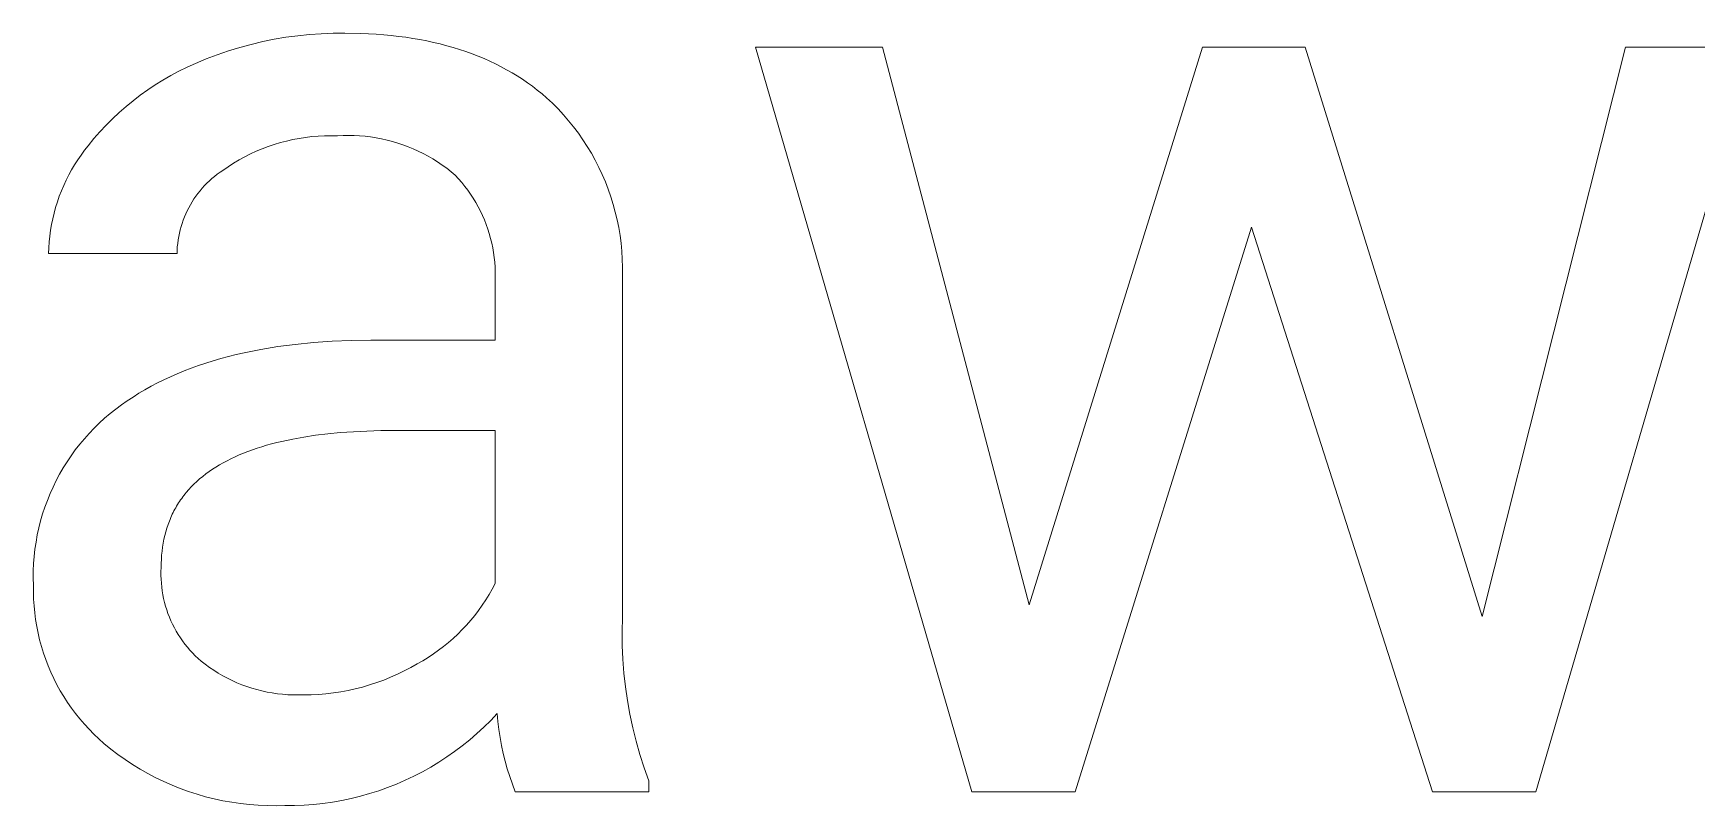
# Model space of a CAD drawing. Header units: millimetres. Extents: x 0 to 5466, y 0 to 3819.
# Drawn here: x 4199.3 to 4285.1, y 518.5 to 558.4 of the extents above; entities that cross this region are included whole.
import ezdxf

# ---------------------------------------------------------------- set-up
doc = ezdxf.new("R2010")
doc.units = ezdxf.units.MM
doc.header["$MEASUREMENT"] = 0
doc.layers.add('Domyślny', color=7, linetype='Continuous', true_color=0x000000)

msp = doc.modelspace()

# ---------------------------------------------------------------- linework, layer by layer
at = {"layer": 'Domyślny', "color": 18, "lineweight": 15, "true_color": 0x000000}
for p, q in [((4210.551, 557.862), (4211.144, 558.003)), ((4211.144, 558.003), (4211.742, 558.124)), ((4211.742, 558.124), (4212.344, 558.226)), ((4212.344, 558.226), (4212.949, 558.307)), ((4212.949, 558.307), (4213.556, 558.369)), ((4213.556, 558.369), (4214.165, 558.411)), ((4214.165, 558.411), (4214.775, 558.433)), ((4214.775, 558.433), (4215.385, 558.435)), ((4215.385, 558.435), (4216.203, 558.422)), ((4216.203, 558.422), (4216.999, 558.382)), ((4216.999, 558.382), (4217.389, 558.352)), ((4217.389, 558.352), (4217.773, 558.316)), ((4217.773, 558.316), (4218.152, 558.273)), ((4218.152, 558.273), (4218.525, 558.224)), ((4218.525, 558.224), (4218.892, 558.168)), ((4218.892, 558.168), (4219.254, 558.106)), ((4219.254, 558.106), (4219.61, 558.037)), ((4219.61, 558.037), (4219.961, 557.962)), ((4219.961, 557.962), (4220.306, 557.88)), ((4207.668, 556.87), (4208.231, 557.106)), ((4208.231, 557.106), (4208.801, 557.323)), ((4208.801, 557.323), (4209.378, 557.522)), ((4209.378, 557.522), (4209.962, 557.701)), ((4209.962, 557.701), (4210.551, 557.862)), ((4220.306, 557.88), (4220.645, 557.791)), ((4220.645, 557.791), (4220.979, 557.697)), ((4220.979, 557.697), (4221.307, 557.595)), ((4221.307, 557.595), (4221.63, 557.488)), ((4221.63, 557.488), (4221.947, 557.373)), ((4221.947, 557.373), (4222.258, 557.253)), ((4222.258, 557.253), (4222.564, 557.126)), ((4222.564, 557.126), (4222.865, 556.992)), ((4247.742, 519.26), (4236.567, 557.718)), ((4236.567, 557.718), (4243.119, 557.718)), ((4243.119, 557.718), (4250.69, 528.925)), ((4250.69, 528.925), (4259.645, 557.718)), ((4259.645, 557.718), (4264.941, 557.718)), ((4264.941, 557.718), (4274.078, 528.324)), ((4274.078, 528.324), (4281.467, 557.718)), ((4288.056, 557.718), (4276.844, 519.26)), ((4281.467, 557.718), (4288.056, 557.718)), ((4205.998, 556.014), (4206.405, 556.249)), ((4206.405, 556.249), (4206.819, 556.469)), ((4206.819, 556.469), (4207.24, 556.676)), ((4207.24, 556.676), (4207.668, 556.87)), ((4222.865, 556.992), (4223.159, 556.852)), ((4223.159, 556.852), (4223.448, 556.706)), ((4223.448, 556.706), (4223.732, 556.554)), ((4223.732, 556.554), (4224.009, 556.395)), ((4224.009, 556.395), (4224.281, 556.229)), ((4204.827, 555.233), (4205.208, 555.506)), ((4205.208, 555.506), (4205.599, 555.767)), ((4205.599, 555.767), (4205.998, 556.014)), ((4224.281, 556.229), (4224.548, 556.058)), ((4224.548, 556.058), (4224.809, 555.879)), ((4224.809, 555.879), (4225.064, 555.695)), ((4225.064, 555.695), (4225.314, 555.504)), ((4225.314, 555.504), (4225.558, 555.307)), ((4203.738, 554.34), (4204.091, 554.65)), ((4204.091, 554.65), (4204.454, 554.948)), ((4204.454, 554.948), (4204.827, 555.233)), ((4225.558, 555.307), (4225.796, 555.104)), ((4225.796, 555.104), (4226.094, 554.822)), ((4226.094, 554.822), (4226.383, 554.53)), ((4226.383, 554.53), (4226.662, 554.229)), ((4202.743, 553.345), (4203.063, 553.688)), ((4203.063, 553.688), (4203.395, 554.02)), ((4203.395, 554.02), (4203.738, 554.34)), ((4226.662, 554.229), (4226.93, 553.918)), ((4226.93, 553.918), (4227.187, 553.598)), ((4202.135, 552.629), (4202.433, 552.992)), ((4202.433, 552.992), (4202.743, 553.345)), ((4212.376, 552.871), (4212.056, 552.786)), ((4212.699, 552.944), (4212.376, 552.871)), ((4213.024, 553.006), (4212.699, 552.944)), ((4213.351, 553.057), (4213.024, 553.006)), ((4213.68, 553.096), (4213.351, 553.057)), ((4214.01, 553.124), (4213.68, 553.096)), ((4214.341, 553.14), (4214.01, 553.124)), ((4214.672, 553.145), (4214.341, 553.14)), ((4215.003, 553.138), (4214.672, 553.145)), ((4215.289, 553.153), (4215.003, 553.138)), ((4215.575, 553.158), (4215.289, 553.153)), ((4215.861, 553.153), (4215.575, 553.158)), ((4216.146, 553.138), (4215.861, 553.153)), ((4216.431, 553.114), (4216.146, 553.138)), ((4216.715, 553.08), (4216.431, 553.114)), ((4216.998, 553.036), (4216.715, 553.08)), ((4217.279, 552.983), (4216.998, 553.036)), ((4217.558, 552.92), (4217.279, 552.983)), ((4217.835, 552.848), (4217.558, 552.92)), ((4218.109, 552.766), (4217.835, 552.848)), ((4227.187, 553.598), (4227.434, 553.269)), ((4227.434, 553.269), (4227.668, 552.932)), ((4227.668, 552.932), (4227.892, 552.588)), ((4201.599, 551.899), (4201.77, 552.148)), ((4201.77, 552.148), (4201.949, 552.392)), ((4201.949, 552.392), (4202.135, 552.629)), ((4210.214, 552.051), (4209.923, 551.892)), ((4210.509, 552.2), (4210.214, 552.051)), ((4210.81, 552.339), (4210.509, 552.2)), ((4211.116, 552.467), (4210.81, 552.339)), ((4211.425, 552.584), (4211.116, 552.467)), ((4211.739, 552.691), (4211.425, 552.584)), ((4212.056, 552.786), (4211.739, 552.691)), ((4218.38, 552.675), (4218.109, 552.766)), ((4218.648, 552.575), (4218.38, 552.675)), ((4218.912, 552.466), (4218.648, 552.575)), ((4219.173, 552.348), (4218.912, 552.466)), ((4219.429, 552.221), (4219.173, 552.348)), ((4219.681, 552.086), (4219.429, 552.221)), ((4219.928, 551.942), (4219.681, 552.086)), ((4227.892, 552.588), (4228.103, 552.236)), ((4228.103, 552.236), (4228.302, 551.877)), ((4201.002, 550.849), (4201.138, 551.119)), ((4201.138, 551.119), (4201.283, 551.384)), ((4201.283, 551.384), (4201.437, 551.644)), ((4201.437, 551.644), (4201.599, 551.899)), ((4208.8, 551.153), (4208.661, 551.045)), ((4208.942, 551.256), (4208.8, 551.153)), ((4209.088, 551.355), (4208.942, 551.256)), ((4209.36, 551.543), (4209.088, 551.355)), ((4209.639, 551.722), (4209.36, 551.543)), ((4209.923, 551.892), (4209.639, 551.722)), ((4220.17, 551.789), (4219.928, 551.942)), ((4220.407, 551.629), (4220.17, 551.789)), ((4220.638, 551.46), (4220.407, 551.629)), ((4220.863, 551.284), (4220.638, 551.46)), ((4221.082, 551.1), (4220.863, 551.284)), ((4221.253, 550.915), (4221.082, 551.1)), ((4228.302, 551.877), (4228.489, 551.511)), ((4228.489, 551.511), (4228.663, 551.139)), ((4228.663, 551.139), (4228.825, 550.762)), ((4200.649, 550.015), (4200.757, 550.297)), ((4200.757, 550.297), (4200.875, 550.575)), ((4200.875, 550.575), (4201.002, 550.849)), ((4207.911, 550.303), (4207.801, 550.166)), ((4208.025, 550.437), (4207.911, 550.303)), ((4208.144, 550.567), (4208.025, 550.437)), ((4208.267, 550.693), (4208.144, 550.567)), ((4208.394, 550.815), (4208.267, 550.693)), ((4208.525, 550.932), (4208.394, 550.815)), ((4208.661, 551.045), (4208.525, 550.932)), ((4221.417, 550.725), (4221.253, 550.915)), ((4221.575, 550.53), (4221.417, 550.725)), ((4221.726, 550.329), (4221.575, 550.53)), ((4221.87, 550.123), (4221.726, 550.329)), ((4228.825, 550.762), (4228.973, 550.379)), ((4228.973, 550.379), (4229.108, 549.991)), ((4200.38, 549.15), (4200.46, 549.442)), ((4200.46, 549.442), (4200.549, 549.73)), ((4200.549, 549.73), (4200.649, 550.015)), ((4207.326, 549.426), (4207.246, 549.269)), ((4207.411, 549.58), (4207.326, 549.426)), ((4207.501, 549.731), (4207.411, 549.58)), ((4207.596, 549.879), (4207.501, 549.731)), ((4207.696, 550.024), (4207.596, 549.879)), ((4207.801, 550.166), (4207.696, 550.024)), ((4222.007, 549.912), (4221.87, 550.123)), ((4222.137, 549.697), (4222.007, 549.912)), ((4222.26, 549.478), (4222.137, 549.697)), ((4222.375, 549.255), (4222.26, 549.478)), ((4229.108, 549.991), (4229.23, 549.599)), ((4229.23, 549.599), (4229.339, 549.203)), ((4200.199, 548.263), (4200.25, 548.56)), ((4200.25, 548.56), (4200.31, 548.856)), ((4200.31, 548.856), (4200.38, 549.15)), ((4206.982, 548.617), (4206.929, 548.448)), ((4207.039, 548.783), (4206.982, 548.617)), ((4207.103, 548.947), (4207.039, 548.783)), ((4207.172, 549.109), (4207.103, 548.947)), ((4207.246, 549.269), (4207.172, 549.109)), ((4222.483, 549.028), (4222.375, 549.255)), ((4222.583, 548.797), (4222.483, 549.028)), ((4222.675, 548.563), (4222.583, 548.797)), ((4222.759, 548.326), (4222.675, 548.563)), ((4229.339, 549.203), (4229.433, 548.804)), ((4229.433, 548.804), (4229.514, 548.401)), ((4200.108, 547.361), (4200.128, 547.663)), ((4200.128, 547.663), (4200.159, 547.963)), ((4200.159, 547.963), (4200.199, 548.263)), ((4206.779, 547.761), (4206.756, 547.586)), ((4206.808, 547.935), (4206.779, 547.761)), ((4206.842, 548.107), (4206.808, 547.935)), ((4206.883, 548.279), (4206.842, 548.107)), ((4206.929, 548.448), (4206.883, 548.279)), ((4222.835, 548.087), (4222.759, 548.326)), ((4222.903, 547.845), (4222.835, 548.087)), ((4222.963, 547.6), (4222.903, 547.845)), ((4229.514, 548.401), (4229.582, 547.996)), ((4229.582, 547.996), (4229.635, 547.589)), ((4262.175, 548.417), (4253.075, 519.26)), ((4271.511, 519.26), (4262.175, 548.417)), ((4200.097, 547.06), (4200.108, 547.361)), ((4206.722, 547.06), (4200.097, 547.06)), ((4206.727, 547.236), (4206.722, 547.06)), ((4206.738, 547.411), (4206.727, 547.236)), ((4206.756, 547.586), (4206.738, 547.411)), ((4223.014, 547.354), (4222.963, 547.6)), ((4223.057, 547.107), (4223.014, 547.354)), ((4223.092, 546.858), (4223.057, 547.107)), ((4223.118, 546.608), (4223.092, 546.858)), ((4229.635, 547.589), (4229.675, 547.18)), ((4229.675, 547.18), (4229.7, 546.77)), ((4223.136, 546.357), (4223.118, 546.608)), ((4223.145, 546.106), (4223.136, 546.357)), ((4223.146, 545.855), (4223.145, 546.106)), ((4229.7, 546.77), (4229.712, 546.36)), ((4229.712, 546.36), (4229.709, 545.949)), ((4229.709, 545.949), (4229.709, 528.259)), ((4223.139, 545.604), (4223.146, 545.855)), ((4223.139, 542.582), (4223.139, 545.604)), ((4213.759, 542.464), (4214.721, 542.529)), ((4214.721, 542.529), (4215.712, 542.569)), ((4215.712, 542.569), (4216.732, 542.582)), ((4216.732, 542.582), (4223.139, 542.582)), ((4208.978, 541.635), (4209.377, 541.743)), ((4209.377, 541.743), (4209.783, 541.844)), ((4209.783, 541.844), (4210.196, 541.939)), ((4210.196, 541.939), (4210.616, 542.027)), ((4210.616, 542.027), (4211.043, 542.109)), ((4211.043, 542.109), (4211.92, 542.253)), ((4211.92, 542.253), (4212.825, 542.372)), ((4212.825, 542.372), (4213.759, 542.464)), ((4206.39, 540.701), (4206.738, 540.854)), ((4206.738, 540.854), (4207.093, 541)), ((4207.093, 541), (4207.456, 541.14)), ((4207.456, 541.14), (4207.826, 541.273)), ((4207.826, 541.273), (4208.203, 541.4)), ((4208.203, 541.4), (4208.587, 541.521)), ((4208.587, 541.521), (4208.978, 541.635)), ((4204.757, 539.843), (4205.069, 540.027)), ((4205.069, 540.027), (4205.388, 540.205)), ((4205.388, 540.205), (4205.715, 540.377)), ((4205.715, 540.377), (4206.049, 540.542)), ((4206.049, 540.542), (4206.39, 540.701)), ((4203.565, 539.03), (4203.865, 539.252)), ((4203.865, 539.252), (4204.155, 539.455)), ((4204.155, 539.455), (4204.452, 539.652)), ((4204.452, 539.652), (4204.757, 539.843)), ((4202.446, 538.046), (4202.713, 538.306)), ((4202.713, 538.306), (4202.988, 538.557)), ((4202.988, 538.557), (4203.272, 538.799)), ((4203.272, 538.799), (4203.565, 539.03)), ((4201.701, 537.212), (4201.94, 537.498)), ((4201.94, 537.498), (4202.188, 537.776)), ((4202.188, 537.776), (4202.446, 538.046)), ((4212.135, 537.362), (4211.867, 537.298)), ((4212.691, 537.48), (4212.135, 537.362)), ((4213.269, 537.584), (4212.691, 537.48)), ((4213.872, 537.674), (4213.269, 537.584)), ((4214.498, 537.75), (4213.872, 537.674)), ((4215.149, 537.812), (4214.498, 537.75)), ((4215.823, 537.861), (4215.149, 537.812)), ((4216.521, 537.895), (4215.823, 537.861)), ((4217.242, 537.916), (4216.521, 537.895)), ((4217.988, 537.923), (4217.242, 537.916)), ((4223.139, 537.923), (4217.988, 537.923)), ((4223.139, 530.024), (4223.139, 537.923)), ((4201.046, 536.306), (4201.254, 536.615)), ((4201.254, 536.615), (4201.473, 536.918)), ((4201.473, 536.918), (4201.701, 537.212)), ((4209.717, 536.566), (4209.507, 536.467)), ((4209.932, 536.661), (4209.717, 536.566)), ((4210.153, 536.753), (4209.932, 536.661)), ((4210.38, 536.841), (4210.153, 536.753)), ((4210.613, 536.926), (4210.38, 536.841)), ((4210.852, 537.007), (4210.613, 536.926)), ((4211.097, 537.085), (4210.852, 537.007)), ((4211.348, 537.159), (4211.097, 537.085)), ((4211.604, 537.23), (4211.348, 537.159)), ((4211.867, 537.298), (4211.604, 537.23)), ((4200.488, 535.337), (4200.663, 535.667)), ((4200.663, 535.667), (4200.849, 535.99)), ((4200.849, 535.99), (4201.046, 536.306)), ((4208.208, 535.68), (4208.046, 535.554)), ((4208.376, 535.803), (4208.208, 535.68)), ((4208.55, 535.922), (4208.376, 535.803)), ((4208.73, 536.038), (4208.55, 535.922)), ((4208.915, 536.151), (4208.73, 536.038)), ((4209.107, 536.26), (4208.915, 536.151)), ((4209.304, 536.365), (4209.107, 536.26)), ((4209.507, 536.467), (4209.304, 536.365)), ((4200.173, 534.662), (4200.325, 535.002)), ((4200.325, 535.002), (4200.488, 535.337)), ((4207.325, 534.871), (4207.199, 534.724)), ((4207.458, 535.015), (4207.325, 534.871)), ((4207.596, 535.155), (4207.458, 535.015)), ((4207.74, 535.291), (4207.596, 535.155)), ((4207.89, 535.424), (4207.74, 535.291)), ((4208.046, 535.554), (4207.89, 535.424)), ((4199.788, 533.612), (4199.904, 533.967)), ((4199.904, 533.967), (4200.032, 534.317)), ((4200.032, 534.317), (4200.173, 534.662)), ((4206.655, 533.938), (4206.609, 533.855)), ((4206.703, 534.02), (4206.655, 533.938)), ((4206.752, 534.102), (4206.703, 534.02)), ((4206.803, 534.183), (4206.752, 534.102)), ((4206.855, 534.263), (4206.803, 534.183)), ((4206.908, 534.342), (4206.855, 534.263)), ((4206.964, 534.42), (4206.908, 534.342)), ((4207.02, 534.497), (4206.964, 534.42)), ((4207.078, 534.574), (4207.02, 534.497)), ((4207.138, 534.65), (4207.078, 534.574)), ((4207.199, 534.724), (4207.138, 534.65)), ((4199.593, 532.893), (4199.684, 533.254)), ((4199.684, 533.254), (4199.788, 533.612)), ((4206.258, 533.065), (4206.196, 532.881)), ((4206.326, 533.247), (4206.258, 533.065)), ((4206.362, 533.336), (4206.326, 533.247)), ((4206.399, 533.425), (4206.362, 533.336)), ((4206.438, 533.512), (4206.399, 533.425)), ((4206.479, 533.599), (4206.438, 533.512)), ((4206.52, 533.685), (4206.479, 533.599)), ((4206.564, 533.77), (4206.52, 533.685)), ((4206.609, 533.855), (4206.564, 533.77)), ((4199.447, 532.162), (4199.513, 532.529)), ((4199.513, 532.529), (4199.593, 532.893)), ((4206.047, 532.306), (4206.009, 532.107)), ((4206.091, 532.501), (4206.047, 532.306)), ((4206.141, 532.692), (4206.091, 532.501)), ((4206.196, 532.881), (4206.141, 532.692)), ((4199.323, 531.051), (4199.352, 531.423)), ((4199.352, 531.423), (4199.393, 531.793)), ((4199.393, 531.793), (4199.447, 532.162)), ((4205.929, 531.49), (4205.915, 531.278)), ((4205.95, 531.699), (4205.929, 531.49)), ((4205.976, 531.905), (4205.95, 531.699)), ((4206.009, 532.107), (4205.976, 531.905)), ((4199.305, 530.306), (4199.307, 530.678)), ((4199.307, 530.678), (4199.323, 531.051)), ((4205.895, 530.642), (4205.894, 530.441)), ((4205.903, 530.843), (4205.895, 530.642)), ((4205.906, 531.062), (4205.903, 530.843)), ((4205.915, 531.278), (4205.906, 531.062)), ((4199.314, 529.933), (4199.305, 530.306)), ((4199.312, 529.577), (4199.314, 529.933)), ((4205.894, 530.441), (4205.9, 530.24)), ((4205.9, 530.24), (4205.913, 530.039)), ((4205.913, 530.039), (4205.932, 529.839)), ((4205.932, 529.839), (4205.959, 529.639)), ((4205.959, 529.639), (4205.992, 529.441)), ((4222.826, 529.452), (4222.987, 529.735)), ((4222.987, 529.735), (4223.139, 530.024)), ((4199.322, 529.222), (4199.312, 529.577)), ((4199.344, 528.867), (4199.322, 529.222)), ((4199.377, 528.513), (4199.344, 528.867)), ((4205.992, 529.441), (4206.032, 529.244)), ((4206.032, 529.244), (4206.078, 529.048)), ((4206.078, 529.048), (4206.131, 528.854)), ((4206.131, 528.854), (4206.191, 528.662)), ((4222.286, 528.637), (4222.475, 528.902)), ((4222.475, 528.902), (4222.655, 529.174)), ((4222.655, 529.174), (4222.826, 529.452)), ((4199.423, 528.161), (4199.377, 528.513)), ((4199.481, 527.81), (4199.423, 528.161)), ((4206.191, 528.662), (4206.257, 528.472)), ((4206.257, 528.472), (4206.33, 528.284)), ((4206.33, 528.284), (4206.409, 528.099)), ((4206.409, 528.099), (4206.494, 527.917)), ((4206.494, 527.917), (4206.585, 527.738)), ((4221.667, 527.88), (4221.882, 528.125)), ((4221.882, 528.125), (4222.088, 528.378)), ((4222.088, 528.378), (4222.286, 528.637)), ((4229.709, 528.259), (4229.692, 527.543)), ((4199.551, 527.461), (4199.481, 527.81)), ((4199.633, 527.115), (4199.551, 527.461)), ((4199.726, 526.772), (4199.633, 527.115)), ((4206.585, 527.738), (4206.682, 527.562)), ((4206.682, 527.562), (4206.786, 527.389)), ((4206.786, 527.389), (4206.895, 527.22)), ((4206.895, 527.22), (4207.009, 527.055)), ((4207.009, 527.055), (4207.13, 526.894)), ((4220.729, 526.975), (4220.975, 527.19)), ((4220.975, 527.19), (4221.213, 527.412)), ((4221.213, 527.412), (4221.444, 527.642)), ((4221.444, 527.642), (4221.667, 527.88)), ((4229.692, 527.543), (4229.699, 526.827)), ((4199.831, 526.432), (4199.726, 526.772)), ((4199.948, 526.096), (4199.831, 526.432)), ((4207.13, 526.894), (4207.255, 526.736)), ((4207.255, 526.736), (4207.386, 526.584)), ((4207.386, 526.584), (4207.522, 526.436)), ((4207.522, 526.436), (4207.663, 526.292)), ((4207.663, 526.292), (4207.809, 526.154)), ((4219.4, 526.035), (4219.678, 526.205)), ((4219.678, 526.205), (4219.951, 526.384)), ((4219.951, 526.384), (4220.217, 526.572)), ((4220.217, 526.572), (4220.476, 526.77)), ((4220.476, 526.77), (4220.729, 526.975)), ((4229.699, 526.827), (4229.73, 526.111)), ((4200.075, 525.765), (4199.948, 526.096)), ((4200.215, 525.437), (4200.075, 525.765)), ((4200.365, 525.115), (4200.215, 525.437)), ((4207.809, 526.154), (4207.96, 526.02)), ((4207.96, 526.02), (4208.173, 525.853)), ((4208.173, 525.853), (4208.393, 525.693)), ((4208.393, 525.693), (4208.618, 525.541)), ((4208.618, 525.541), (4208.848, 525.397)), ((4208.848, 525.397), (4209.083, 525.261)), ((4217.745, 525.181), (4218.097, 525.337)), ((4218.097, 525.337), (4218.443, 525.505)), ((4218.443, 525.505), (4218.783, 525.684)), ((4218.783, 525.684), (4219.116, 525.874)), ((4219.116, 525.874), (4219.4, 526.035)), ((4229.73, 526.111), (4229.785, 525.397)), ((4229.785, 525.397), (4229.863, 524.685)), ((4200.526, 524.798), (4200.365, 525.115)), ((4200.698, 524.487), (4200.526, 524.798)), ((4200.88, 524.181), (4200.698, 524.487)), ((4209.083, 525.261), (4209.322, 525.133)), ((4209.322, 525.133), (4209.566, 525.013)), ((4209.566, 525.013), (4209.813, 524.902)), ((4209.813, 524.902), (4210.065, 524.799)), ((4210.065, 524.799), (4210.319, 524.705)), ((4210.319, 524.705), (4210.577, 524.62)), ((4210.577, 524.62), (4210.838, 524.544)), ((4210.838, 524.544), (4211.101, 524.477)), ((4211.101, 524.477), (4211.366, 524.419)), ((4215.169, 524.43), (4215.547, 524.5)), ((4215.547, 524.5), (4215.922, 524.583)), ((4215.922, 524.583), (4216.294, 524.678)), ((4216.294, 524.678), (4216.663, 524.786)), ((4216.663, 524.786), (4217.028, 524.905)), ((4217.028, 524.905), (4217.389, 525.037)), ((4217.389, 525.037), (4217.745, 525.181)), ((4229.863, 524.685), (4229.966, 523.976)), ((4201.073, 523.883), (4200.88, 524.181)), ((4201.275, 523.59), (4201.073, 523.883)), ((4211.366, 524.419), (4211.633, 524.37)), ((4211.633, 524.37), (4211.901, 524.331)), ((4211.901, 524.331), (4212.171, 524.301)), ((4212.171, 524.301), (4212.442, 524.28)), ((4212.442, 524.28), (4212.713, 524.268)), ((4212.713, 524.268), (4212.985, 524.266)), ((4212.985, 524.266), (4213.256, 524.273)), ((4213.256, 524.273), (4213.64, 524.279)), ((4213.64, 524.279), (4214.024, 524.297)), ((4214.024, 524.297), (4214.407, 524.329)), ((4214.407, 524.329), (4214.789, 524.373)), ((4214.789, 524.373), (4215.169, 524.43)), ((4229.966, 523.976), (4230.092, 523.271)), ((4201.488, 523.305), (4201.275, 523.59)), ((4201.71, 523.028), (4201.488, 523.305)), ((4201.941, 522.758), (4201.71, 523.028)), ((4222.909, 522.951), (4222.559, 522.605)), ((4223.248, 523.308), (4222.909, 522.951)), ((4223.283, 522.893), (4223.248, 523.308)), ((4223.33, 522.48), (4223.283, 522.893)), ((4230.092, 523.271), (4230.242, 522.571)), ((4202.182, 522.496), (4201.941, 522.758)), ((4202.431, 522.242), (4202.182, 522.496)), ((4202.689, 521.997), (4202.431, 522.242)), ((4202.954, 521.761), (4202.689, 521.997)), ((4221.825, 521.951), (4221.442, 521.642)), ((4222.198, 522.272), (4221.825, 521.951)), ((4222.559, 522.605), (4222.198, 522.272)), ((4223.391, 522.068), (4223.33, 522.48)), ((4223.465, 521.658), (4223.391, 522.068)), ((4230.242, 522.571), (4230.416, 521.876)), ((4203.31, 521.471), (4202.954, 521.761)), ((4203.675, 521.193), (4203.31, 521.471)), ((4204.05, 520.927), (4203.675, 521.193)), ((4220.645, 521.065), (4220.233, 520.796)), ((4221.048, 521.347), (4220.645, 521.065)), ((4221.442, 521.642), (4221.048, 521.347)), ((4223.552, 521.251), (4223.465, 521.658)), ((4223.652, 520.847), (4223.552, 521.251)), ((4230.416, 521.876), (4230.612, 521.188)), ((4230.612, 521.188), (4230.832, 520.506)), ((4204.433, 520.674), (4204.05, 520.927)), ((4204.825, 520.434), (4204.433, 520.674)), ((4205.224, 520.208), (4204.825, 520.434)), ((4205.631, 519.995), (4205.224, 520.208)), ((4219.382, 520.302), (4218.945, 520.076)), ((4219.812, 520.542), (4219.382, 520.302)), ((4220.233, 520.796), (4219.812, 520.542)), ((4223.764, 520.446), (4223.652, 520.847)), ((4223.889, 520.049), (4223.764, 520.446)), ((4230.832, 520.506), (4231.074, 519.832)), ((4206.044, 519.796), (4205.631, 519.995)), ((4206.465, 519.611), (4206.044, 519.796)), ((4206.891, 519.44), (4206.465, 519.611)), ((4207.322, 519.284), (4206.891, 519.44)), ((4217.591, 519.489), (4217.128, 519.324)), ((4218.049, 519.67), (4217.591, 519.489)), ((4218.501, 519.865), (4218.049, 519.67)), ((4218.945, 520.076), (4218.501, 519.865)), ((4224.026, 519.656), (4223.889, 520.049)), ((4224.176, 519.268), (4224.026, 519.656)), ((4231.074, 519.832), (4231.074, 519.268)), ((4207.759, 519.142), (4207.322, 519.284)), ((4208.2, 519.015), (4207.759, 519.142)), ((4208.646, 518.904), (4208.2, 519.015)), ((4209.094, 518.807), (4208.646, 518.904)), ((4209.546, 518.725), (4209.094, 518.807)), ((4210.001, 518.659), (4209.546, 518.725)), ((4210.457, 518.608), (4210.001, 518.659)), ((4210.915, 518.572), (4210.457, 518.608)), ((4211.373, 518.552), (4210.915, 518.572)), ((4211.832, 518.547), (4211.373, 518.552)), ((4212.291, 518.558), (4211.832, 518.547)), ((4212.783, 518.561), (4212.291, 518.558)), ((4213.275, 518.58), (4212.783, 518.561)), ((4213.766, 518.616), (4213.275, 518.58)), ((4214.255, 518.669), (4213.766, 518.616)), ((4214.742, 518.737), (4214.255, 518.669)), ((4215.226, 518.823), (4214.742, 518.737)), ((4215.708, 518.924), (4215.226, 518.823)), ((4216.186, 519.041), (4215.708, 518.924)), ((4216.659, 519.175), (4216.186, 519.041)), ((4217.128, 519.324), (4216.659, 519.175)), ((4231.074, 519.268), (4224.176, 519.268)), ((4253.075, 519.26), (4247.742, 519.26)), ((4276.844, 519.26), (4271.511, 519.26))]:
    msp.add_line(p, q, dxfattribs=at)

doc.saveas('drawing.dxf')
